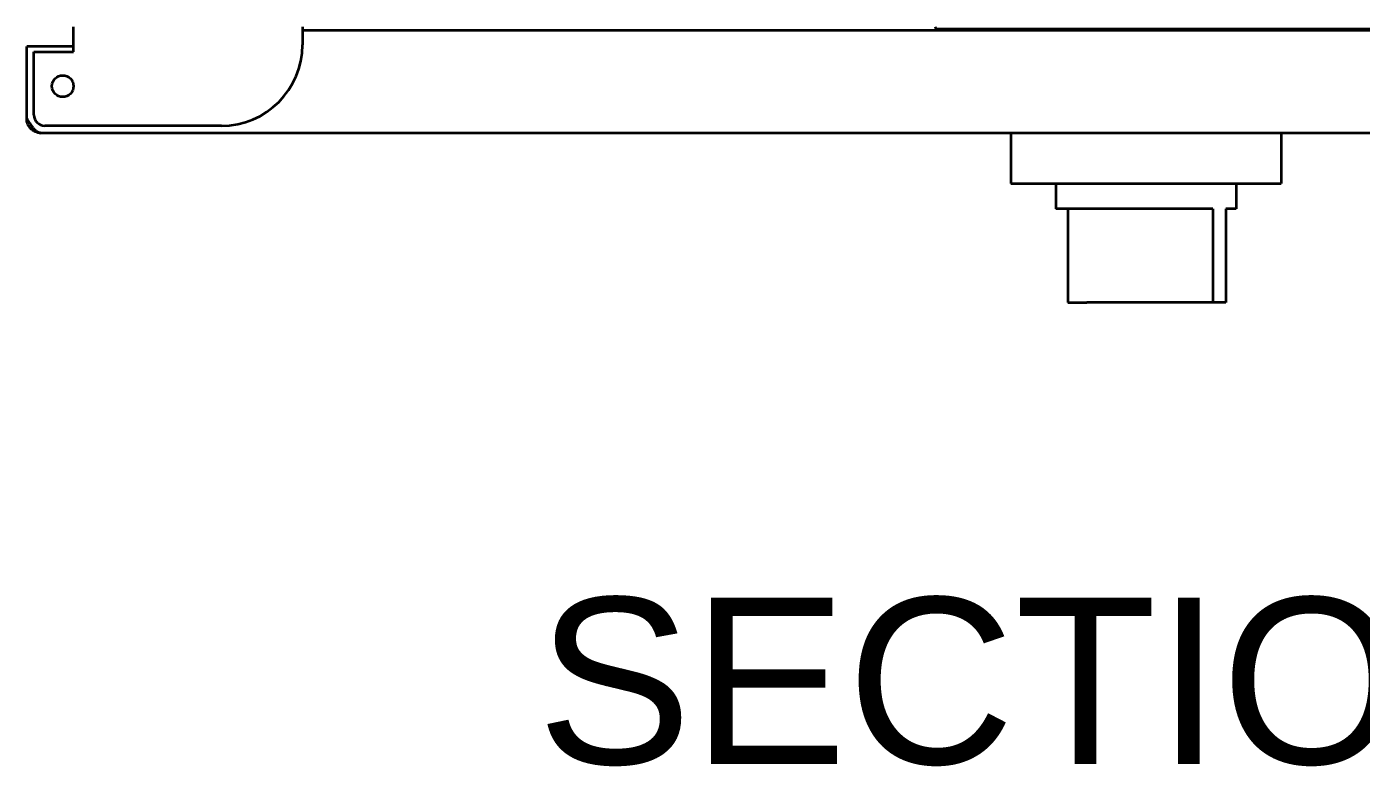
# Model space of a CAD drawing. Header units: millimetres. Extents: x -116965 to 323937, y 291661 to 566926.
# Drawn here: x -18375.7 to -18005.5, y 324778.2 to 324983.4 of the extents above; entities that cross this region are included whole.
import ezdxf

# ---------------------------------------------------------------- set-up
doc = ezdxf.new("R2010")
doc.units = ezdxf.units.MM
doc.layers.get('0').update_dxf_attribs({"lineweight": 18})
doc.layers.add('Visible Edges(Schneider)', color=7, linetype='Continuous', lineweight=35)
doc.styles.get("Standard").update_dxf_attribs({"font": 'arial.ttf'})

msp = doc.modelspace()

# ---------------------------------------------------------------- linework, layer by layer
at = {"layer": 'Visible Edges(Schneider)'}
for p, q in [((-18362.729567, 324976.419202), (-18362.729567, 324983.419202)), ((-18299.229567, 324983.419202), (-18299.229567, 324978.419202)), ((-18123.729597, 324983.419202), (-18123.729597, 324983.354202)), ((-18123.729536, 324983.354202), (-18123.729597, 324983.354202)), ((-18123.729536, 324983.354202), (-18123.729536, 324983.419202)), ((-18299.229567, 324982.419202), (-17790.729567, 324982.419202)), ((-18123.229536, 324982.854202), (-18001.229536, 324982.854202)), ((-18030.729579, 324982.854202), (-18030.729579, 324982.754202)), ((-18030.729564, 324982.854202), (-18030.729564, 324982.754202)), ((-18030.729552, 324982.854202), (-18030.729552, 324982.754202)), ((-18030.729552, 324982.754202), (-18005.729552, 324982.754202)), ((-18005.729552, 324982.854202), (-18005.729552, 324982.754202)), ((-18362.729567, 324977.919202), (-18375.729567, 324977.919202)), ((-18375.729567, 324957.919202), (-18375.729567, 324977.919202)), ((-18373.729567, 324958.919202), (-18373.729567, 324976.419202)), ((-18373.729567, 324976.419202), (-18362.729567, 324976.419202)), ((-17709.729567, 324953.919202), (-18371.729567, 324953.919202)), ((-18321.729567, 324955.919202), (-18370.729567, 324955.919202)), ((-18102.729567, 324953.919202), (-18102.729567, 324939.919202)), ((-18027.729567, 324953.919202), (-18027.729567, 324939.919202)), ((-18102.729567, 324939.919202), (-18027.729567, 324939.919202)), ((-18090.229567, 324939.919202), (-18090.229567, 324932.919202)), ((-18040.229567, 324939.919202), (-18040.229567, 324932.919202)), ((-18046.631029, 324932.919202), (-18090.229567, 324932.919202)), ((-18086.930917, 324932.919202), (-18086.930917, 324906.919202)), ((-18046.631029, 324932.919202), (-18046.631029, 324906.919202)), ((-18043.076138, 324932.919202), (-18043.076138, 324906.919202)), ((-18040.229567, 324932.919202), (-18043.076138, 324932.919202)), ((-18086.930917, 324906.919202), (-18081.5952, 324906.919202)), ((-18077.918147, 324906.919202), (-18081.5952, 324906.919202)), ((-18046.631029, 324906.919202), (-18077.918147, 324906.919202)), ((-18043.076138, 324906.919202), (-18046.631029, 324906.919202))]:
    msp.add_line(p, q, dxfattribs=at)
at = {"layer": 'Visible Edges(Schneider)', "flags": 128}
for points in [[(-18375.729575, 324957.9192), (-18375.562606, 324957.657131), (-18375.395789, 324957.396406), (-18375.228934, 324957.137845), (-18375.061889, 324956.882423), (-18374.895034, 324956.631664), (-18374.728217, 324956.386503), (-18374.561248, 324956.147741), (-18374.394431, 324955.916761), (-18374.228072, 324955.694965), (-18374.06198, 324955.483001), (-18373.895965, 324955.281509), (-18373.729911, 324955.091146), (-18373.56359, 324954.912551), (-18373.39685, 324954.746373), (-18373.229919, 324954.593623), (-18373.063254, 324954.455379), (-18372.896705, 324954.33204), (-18372.730079, 324954.223989), (-18372.563186, 324954.131635), (-18372.396293, 324954.055522), (-18372.229667, 324953.996089), (-18372.063117, 324953.95346), (-18371.896453, 324953.927787), (-18371.72956, 324953.919204)], [(-18371.72956, 324953.919204), (-18371.99163, 324953.927797), (-18372.25244, 324953.953527), (-18372.511115, 324953.996299), (-18372.766357, 324954.055904), (-18373.016524, 324954.131892), (-18373.260894, 324954.223932), (-18373.498702, 324954.331697), (-18373.729148, 324954.454854), (-18373.951469, 324954.593061), (-18374.164557, 324954.745754), (-18374.366775, 324954.911693), (-18374.557433, 324955.090211), (-18374.735961, 324955.280698), (-18374.901748, 324955.482553), (-18375.054259, 324955.695155), (-18375.192847, 324955.917762), (-18375.316405, 324956.148752), (-18375.424552, 324956.387161), (-18375.516868, 324956.632226), (-18375.593047, 324956.883138), (-18375.652595, 324957.138332), (-18375.695281, 324957.396625), (-18375.720992, 324957.657197), (-18375.729575, 324957.9192)]]:
    msp.add_lwpolyline(points, dxfattribs=at)
at = {"layer": 'Visible Edges(Schneider)'}
msp.add_circle((-18365.729567, 324966.919202), 3, dxfattribs=at)
for centre, radius, start, end in [((-18123.229536, 324983.354202), 0.5, 180, 270), ((-18321.729567, 324978.419202), 22.5, 270, 0), ((-18370.729567, 324958.919202), 3, 180, 270)]:
    msp.add_arc(centre, radius, start, end, dxfattribs=at)

# ---------------------------------------------------------------- texts
at = {"color": 7, "linetype": 'Continuous', "insert": (-18024.673437, 324825.029454), "char_height": 46.15384615, "width": 677.78226914, "attachment_point": 2, "line_spacing_factor": 0.9}
msp.add_mtext('SECTION C-C', dxfattribs=at)

doc.saveas('drawing.dxf')
